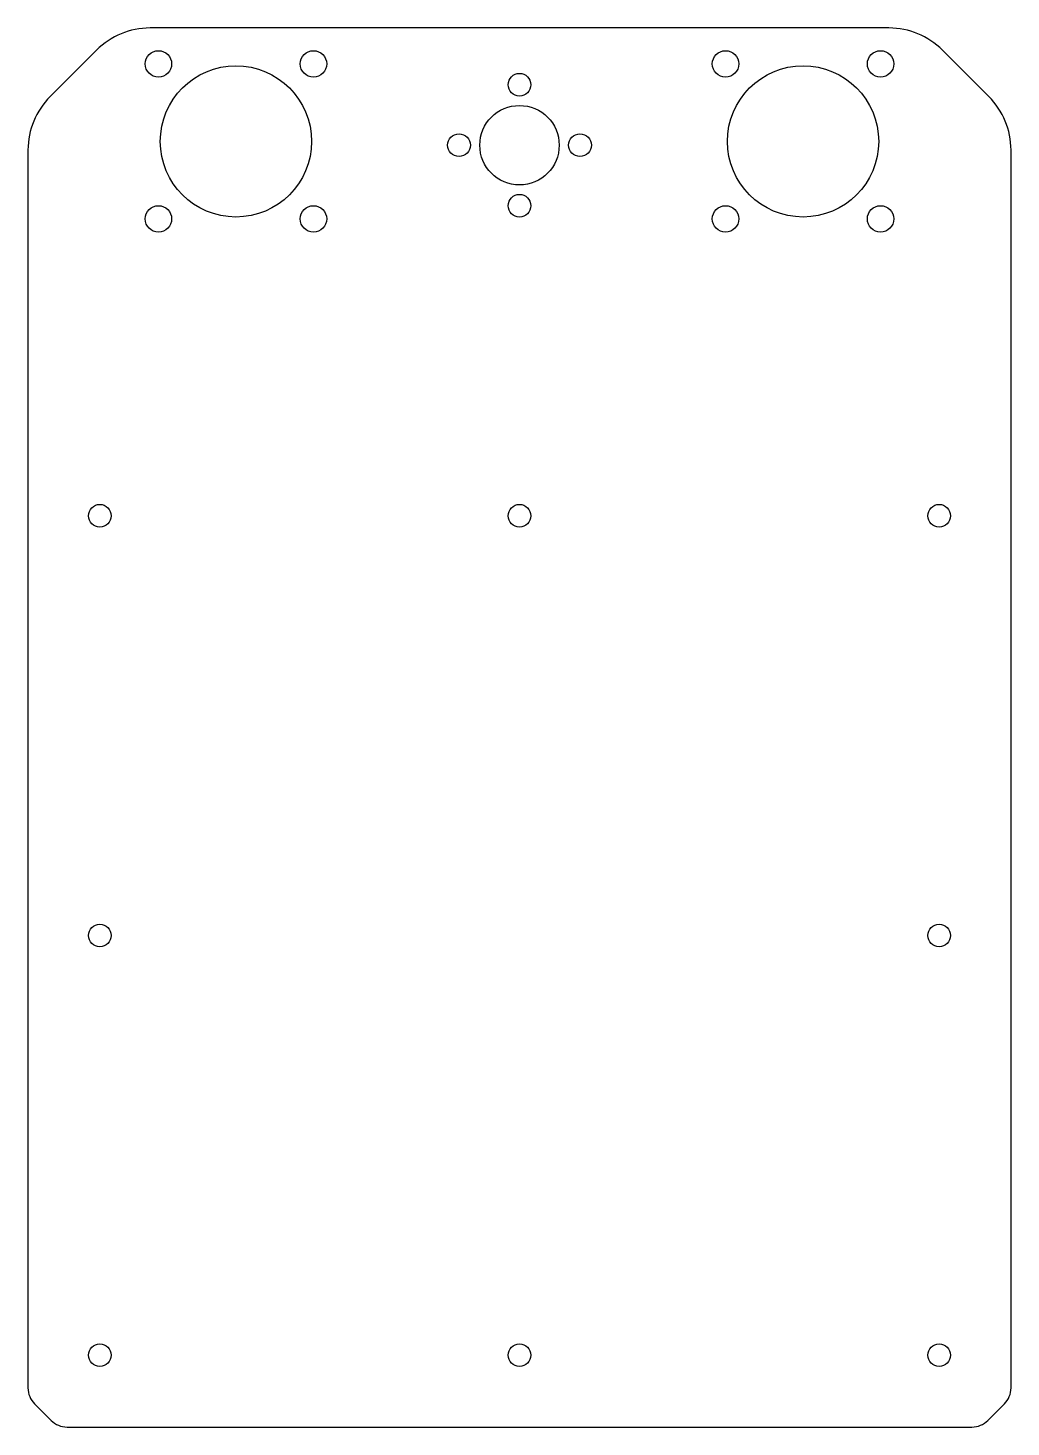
# Model space of a CAD drawing. Header units: millimetres. Extents: x -65 to 65, y -65 to 120.
import ezdxf

# ---------------------------------------------------------------- set-up
doc = ezdxf.new("R2010")
doc.units = ezdxf.units.MM

msp = doc.modelspace()

# ---------------------------------------------------------------- linework, layer by layer
at = {"color": 7, "linetype": 'Continuous', "lineweight": 25}
for p, q in [((48.86, 120), (-48.86, 120)), ((-55.93, 117.07), (-62.07, 110.93)), ((62.07, 110.93), (55.93, 117.07)), ((-65, 103.86), (-65, -59.83)), ((65, -59.83), (65, 103.86)), ((-64.12, -61.95), (-61.95, -64.12)), ((61.95, -64.12), (64.12, -61.95)), ((-59.83, -65), (59.83, -65))]:
    msp.add_line(p, q, dxfattribs=at)
for centre, radius in [((-47.75, 115.25), 1.75), ((-27.25, 115.25), 1.75), ((27.25, 115.25), 1.75), ((47.75, 115.25), 1.75), ((-37.5, 105), 10), ((37.5, 105), 10), ((0, 112.5), 1.5), ((0, 104.5), 5.25), ((-8, 104.5), 1.5), ((8, 104.5), 1.5), ((-47.75, 94.75), 1.75), ((-27.25, 94.75), 1.75), ((0, 96.5), 1.5), ((27.25, 94.75), 1.75), ((47.75, 94.75), 1.75), ((-55.5, 55.5), 1.5), ((0, 55.5), 1.5), ((55.5, 55.5), 1.5), ((-55.5, 0), 1.5), ((55.5, 0), 1.5), ((-55.5, -55.5), 1.5), ((0, -55.5), 1.5), ((55.5, -55.5), 1.5)]:
    msp.add_circle(centre, radius, dxfattribs=at)
for centre, radius, start, end in [((-48.86, 110), 10, 90, 135), ((48.86, 110), 10, 45, 90), ((-55, 103.86), 10, 135, 180), ((55, 103.86), 10, 0, 45), ((-62, -59.83), 3, 180, 225), ((62, -59.83), 3, 315, 0), ((-59.83, -62), 3, 225, 270), ((59.83, -62), 3, 270, 315)]:
    msp.add_arc(centre, radius, start, end, dxfattribs=at)

doc.saveas('drawing.dxf')
